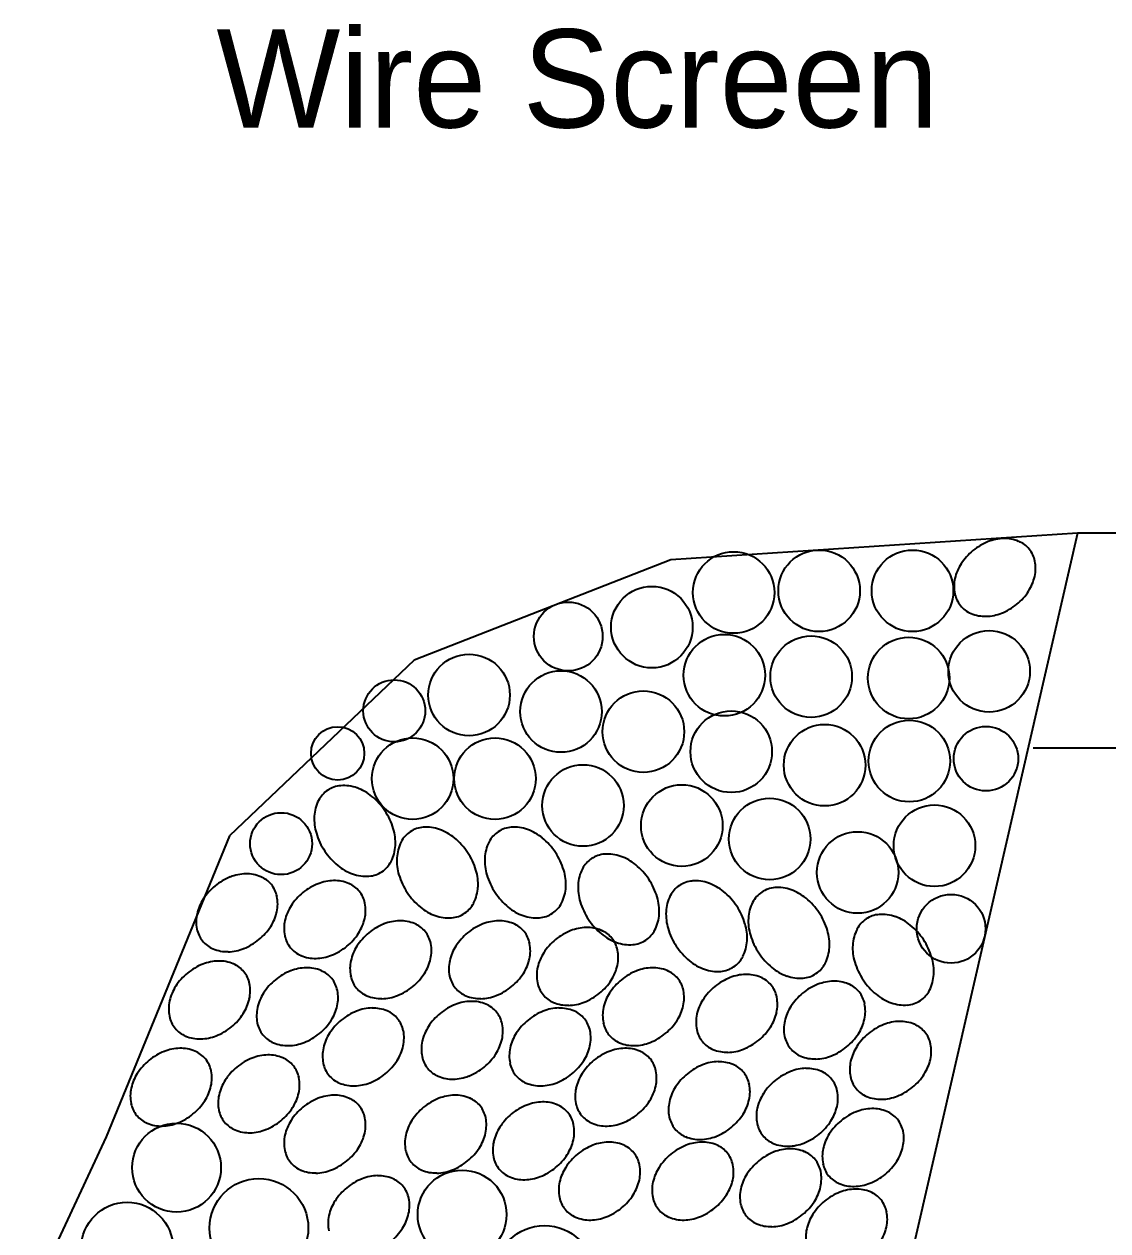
# Paper-space layout 'ESC' of a CAD drawing. Header units: feet, sheet in inches. Extents: x -1.2 to 33.8, y 0.1 to 22.9.
# Drawn here: x 20.417 to 21.368, y 14.778 to 15.838 of the extents above; entities that cross this region are included whole.
import ezdxf

# ---------------------------------------------------------------- set-up
doc = ezdxf.new("R2010")
doc.units = ezdxf.units.FT
doc.header["$MEASUREMENT"] = 0
doc.layers.add('TBLK', color=7, linetype='Continuous')
doc.styles.add('LEROY', font='leroy.shx')

# ---------------------------------------------------------------- blocks, each defined once
blk = doc.blocks.new('ESC DET')
at = {"layer": 'TBLK'}
for p, q in [((22.9944, 15.8996), (22.6375, 15.876)), ((22.9944, 15.8996), (22.6997, 14.6175)), ((25.0759, 15.8996), (22.9944, 15.8996)), ((22.6375, 15.876), (22.4121, 15.7879)), ((22.4121, 15.7879), (22.2498, 15.6337)), ((22.9556, 15.711), (25.1142, 15.711)), ((22.2498, 15.6337), (22.1416, 15.3694)), ((22.1416, 15.3694), (22.0695, 15.2153))]:
    blk.add_line(p, q, dxfattribs=at)
for centre, radius in [((22.6926, 15.8474), 0.0358), ((22.7676, 15.8489), 0.0358), ((22.8496, 15.8489), 0.0358), ((22.6207, 15.817), 0.0358), ((22.5473, 15.8088), 0.0302), ((22.6844, 15.7748), 0.0358), ((22.7606, 15.7735), 0.0358), ((22.8462, 15.7723), 0.0358), ((22.9169, 15.7782), 0.0358), ((22.4602, 15.7574), 0.0358), ((22.5409, 15.7429), 0.0358), ((22.3945, 15.7435), 0.0272), ((22.6133, 15.7252), 0.0358), ((22.6904, 15.7076), 0.0358), ((22.8468, 15.6994), 0.0358), ((22.3448, 15.7062), 0.0234), ((22.7724, 15.6958), 0.0358), ((22.9141, 15.7015), 0.0283), ((22.4107, 15.684), 0.0358), ((22.483, 15.684), 0.0358), ((22.5602, 15.6604), 0.0358), ((22.647, 15.6428), 0.0358), ((22.7242, 15.631), 0.0358), ((22.8689, 15.6251), 0.0358), ((22.2951, 15.6269), 0.0272), ((22.8014, 15.6016), 0.0358), ((22.8835, 15.5522), 0.0302), ((22.2033, 15.3425), 0.039), ((22.4541, 15.3013), 0.039), ((22.2756, 15.2895), 0.0434), ((22.1599, 15.2718), 0.0403), ((22.5264, 15.2483), 0.0434)]:
    blk.add_circle(centre, radius, dxfattribs=at)
for centre, radius, start, end in [((22.9343, 15.8456), 0.0499, 111.4171, 129.3222), ((22.9306, 15.8549), 0.0399, 91.3676, 111.4171), ((22.9304, 15.8626), 0.0322, 67.2922, 91.3676), ((22.9336, 15.8702), 0.024, 39.3222, 67.2922), ((22.9343, 15.8456), 0.0499, 129.3222, 147.2274), ((22.9336, 15.8702), 0.024, 11.3523, 39.3222), ((22.9258, 15.851), 0.0399, 147.2274, 167.2769), ((22.9255, 15.8686), 0.0322, 347.2769, 11.3523), ((22.9183, 15.8527), 0.0322, 167.2769, 191.3523), ((22.918, 15.8703), 0.0399, 327.2274, 347.2769), ((22.9096, 15.8757), 0.0499, 309.3222, 327.2274), ((22.9103, 15.8511), 0.024, 191.3523, 219.3222), ((22.9103, 15.8511), 0.024, 219.3222, 247.2922), ((22.9135, 15.8587), 0.0322, 247.2922, 271.3676), ((22.9133, 15.8664), 0.0399, 271.3676, 291.4171), ((22.9096, 15.8757), 0.0499, 291.4171, 309.3222), ((22.3493, 15.654), 0.0239, 123.6592, 152.8622), ((22.3493, 15.654), 0.0239, 94.4561, 123.6592), ((22.3501, 15.6435), 0.0344, 70.1996, 94.4561), ((22.3467, 15.634), 0.0445, 50.7233, 70.1996), ((22.3382, 15.6237), 0.0578, 33.6592, 50.7233), ((22.3586, 15.6492), 0.0344, 152.8622, 177.1187), ((22.3687, 15.6487), 0.0445, 177.1187, 196.595), ((22.3382, 15.6237), 0.0578, 16.595, 33.6592), ((22.351, 15.6275), 0.0445, 357.1187, 16.595), ((22.4218, 15.6175), 0.0239, 123.6592, 152.8622), ((22.4218, 15.6175), 0.0239, 94.4561, 123.6592), ((22.4226, 15.607), 0.0344, 70.1996, 94.4561), ((22.4192, 15.5975), 0.0445, 50.7233, 70.1996), ((22.499, 15.6175), 0.0239, 123.6592, 152.8622), ((22.499, 15.6175), 0.0239, 94.4561, 123.6592), ((22.4998, 15.607), 0.0344, 70.1996, 94.4561), ((22.4964, 15.5975), 0.0445, 50.7233, 70.1996), ((22.3815, 15.6525), 0.0578, 196.595, 213.6592), ((22.4312, 15.6127), 0.0344, 152.8622, 177.1187), ((22.4108, 15.5872), 0.0578, 33.6592, 50.7233), ((22.5083, 15.6127), 0.0344, 152.8622, 177.1187), ((22.4879, 15.5872), 0.0578, 33.6592, 50.7233), ((22.3815, 15.6525), 0.0578, 213.6592, 230.7233), ((22.3611, 15.627), 0.0344, 332.8622, 357.1187), ((22.4108, 15.5872), 0.0578, 16.595, 33.6592), ((22.4879, 15.5872), 0.0578, 16.595, 33.6592), ((22.581, 15.5939), 0.0239, 94.4561, 123.6592), ((22.5818, 15.5834), 0.0344, 70.1996, 94.4561), ((22.5784, 15.5739), 0.0445, 50.7233, 70.1996), ((22.373, 15.6422), 0.0445, 230.7233, 250.1996), ((22.3704, 15.6222), 0.0239, 303.6592, 332.8622), ((22.4412, 15.6121), 0.0445, 177.1187, 196.595), ((22.5184, 15.6121), 0.0445, 177.1187, 196.595), ((22.5903, 15.5891), 0.0344, 152.8622, 177.1187), ((22.581, 15.5939), 0.0239, 123.6592, 152.8622), ((22.5699, 15.5636), 0.0578, 33.6592, 50.7233), ((22.2687, 15.5512), 0.0499, 111.4171, 129.3222), ((22.265, 15.5605), 0.0399, 91.3676, 111.4171), ((22.2648, 15.5682), 0.0322, 67.2922, 91.3676), ((22.268, 15.5758), 0.024, 39.3222, 67.2922), ((22.3422, 15.5546), 0.0399, 91.3676, 111.4171), ((22.342, 15.5623), 0.0322, 67.2922, 91.3676), ((22.3696, 15.6327), 0.0344, 250.1996, 274.4561), ((22.3704, 15.6222), 0.0239, 274.4561, 303.6592), ((22.454, 15.616), 0.0578, 196.595, 213.6592), ((22.4236, 15.591), 0.0445, 357.1187, 16.595), ((22.5312, 15.616), 0.0578, 196.595, 213.6592), ((22.5007, 15.591), 0.0445, 357.1187, 16.595), ((22.5699, 15.5636), 0.0578, 16.595, 33.6592), ((22.6581, 15.5703), 0.0239, 94.4561, 123.6592), ((22.659, 15.5599), 0.0344, 70.1996, 94.4561), ((22.2687, 15.5512), 0.0499, 129.3222, 147.2274), ((22.268, 15.5758), 0.024, 11.3523, 39.3222), ((22.3458, 15.5453), 0.0499, 129.3222, 147.2274), ((22.3458, 15.5453), 0.0499, 111.4171, 129.3222), ((22.3452, 15.5699), 0.024, 39.3222, 67.2922), ((22.3452, 15.5699), 0.024, 11.3523, 39.3222), ((22.454, 15.616), 0.0578, 213.6592, 230.7233), ((22.4336, 15.5905), 0.0344, 332.8622, 357.1187), ((22.5312, 15.616), 0.0578, 213.6592, 230.7233), ((22.5108, 15.5905), 0.0344, 332.8622, 357.1187), ((22.6004, 15.5886), 0.0445, 177.1187, 196.595), ((22.6581, 15.5703), 0.0239, 123.6592, 152.8622), ((22.6555, 15.5504), 0.0445, 50.7233, 70.1996), ((22.6471, 15.5401), 0.0578, 33.6592, 50.7233), ((22.7305, 15.5645), 0.0239, 123.6592, 152.8622), ((22.7305, 15.5645), 0.0239, 94.4561, 123.6592), ((22.7313, 15.554), 0.0344, 70.1996, 94.4561), ((22.7279, 15.5445), 0.0445, 50.7233, 70.1996), ((22.2602, 15.5566), 0.0399, 147.2274, 167.2769), ((22.2599, 15.5742), 0.0322, 347.2769, 11.3523), ((22.3371, 15.5683), 0.0322, 347.2769, 11.3523), ((22.443, 15.5857), 0.0239, 303.6592, 332.8622), ((22.5201, 15.5857), 0.0239, 303.6592, 332.8622), ((22.6132, 15.5924), 0.0578, 196.595, 213.6592), ((22.5827, 15.5674), 0.0445, 357.1187, 16.595), ((22.6675, 15.5656), 0.0344, 152.8622, 177.1187), ((22.7398, 15.5597), 0.0344, 152.8622, 177.1187), ((22.7195, 15.5342), 0.0578, 33.6592, 50.7233), ((22.2527, 15.5583), 0.0322, 167.2769, 191.3523), ((22.2524, 15.5759), 0.0399, 327.2274, 347.2769), ((22.3374, 15.5507), 0.0399, 147.2274, 167.2769), ((22.4456, 15.6056), 0.0445, 230.7233, 250.1996), ((22.4421, 15.5962), 0.0344, 250.1996, 274.4561), ((22.443, 15.5857), 0.0239, 274.4561, 303.6592), ((22.5227, 15.6056), 0.0445, 230.7233, 250.1996), ((22.5193, 15.5962), 0.0344, 250.1996, 274.4561), ((22.5201, 15.5857), 0.0239, 274.4561, 303.6592), ((22.5928, 15.5669), 0.0344, 332.8622, 357.1187), ((22.6776, 15.565), 0.0445, 177.1187, 196.595), ((22.6471, 15.5401), 0.0578, 16.595, 33.6592), ((22.7195, 15.5342), 0.0578, 16.595, 33.6592), ((22.8221, 15.5409), 0.0239, 94.4561, 123.6592), ((22.8229, 15.5304), 0.0344, 70.1996, 94.4561), ((22.8195, 15.521), 0.0445, 50.7233, 70.1996), ((22.2447, 15.5567), 0.024, 191.3523, 219.3222), ((22.244, 15.5813), 0.0499, 309.3222, 327.2274), ((22.3299, 15.5524), 0.0322, 167.2769, 191.3523), ((22.3296, 15.57), 0.0399, 327.2274, 347.2769), ((22.4037, 15.51), 0.0499, 111.4171, 129.3222), ((22.4, 15.5193), 0.0399, 91.3676, 111.4171), ((22.3999, 15.527), 0.0322, 67.2922, 91.3676), ((22.403, 15.5346), 0.024, 39.3222, 67.2922), ((22.4905, 15.51), 0.0499, 111.4171, 129.3222), ((22.4869, 15.5193), 0.0399, 91.3676, 111.4171), ((22.4867, 15.527), 0.0322, 67.2922, 91.3676), ((22.4899, 15.5346), 0.024, 39.3222, 67.2922), ((22.564, 15.5134), 0.0399, 91.3676, 111.4171), ((22.5639, 15.5211), 0.0322, 67.2922, 91.3676), ((22.6132, 15.5924), 0.0578, 213.6592, 230.7233), ((22.6903, 15.5689), 0.0578, 196.595, 213.6592), ((22.6599, 15.5439), 0.0445, 357.1187, 16.595), ((22.7499, 15.5592), 0.0445, 177.1187, 196.595), ((22.8315, 15.5361), 0.0344, 152.8622, 177.1187), ((22.8221, 15.5409), 0.0239, 123.6592, 152.8622), ((22.8111, 15.5106), 0.0578, 33.6592, 50.7233), ((22.2447, 15.5567), 0.024, 219.3222, 247.2922), ((22.244, 15.5813), 0.0499, 291.4171, 309.3222), ((22.3219, 15.5508), 0.024, 191.3523, 219.3222), ((22.3212, 15.5754), 0.0499, 309.3222, 327.2274), ((22.4037, 15.51), 0.0499, 129.3222, 147.2274), ((22.403, 15.5346), 0.024, 11.3523, 39.3222), ((22.4905, 15.51), 0.0499, 129.3222, 147.2274), ((22.4899, 15.5346), 0.024, 11.3523, 39.3222), ((22.5677, 15.5041), 0.0499, 129.3222, 147.2274), ((22.5677, 15.5041), 0.0499, 111.4171, 129.3222), ((22.567, 15.5287), 0.024, 39.3222, 67.2922), ((22.6047, 15.5821), 0.0445, 230.7233, 250.1996), ((22.567, 15.5287), 0.024, 11.3523, 39.3222), ((22.6021, 15.5621), 0.0239, 274.4561, 303.6592), ((22.6021, 15.5621), 0.0239, 303.6592, 332.8622), ((22.6699, 15.5434), 0.0344, 332.8622, 357.1187), ((22.7627, 15.563), 0.0578, 196.595, 213.6592), ((22.7322, 15.538), 0.0445, 357.1187, 16.595), ((22.8111, 15.5106), 0.0578, 16.595, 33.6592), ((22.2479, 15.5643), 0.0322, 247.2922, 271.3676), ((22.2477, 15.5719), 0.0399, 271.3676, 291.4171), ((22.3219, 15.5508), 0.024, 219.3222, 247.2922), ((22.3212, 15.5754), 0.0499, 291.4171, 309.3222), ((22.3953, 15.5154), 0.0399, 147.2274, 167.2769), ((22.395, 15.5329), 0.0322, 347.2769, 11.3523), ((22.4821, 15.5154), 0.0399, 147.2274, 167.2769), ((22.4818, 15.5329), 0.0322, 347.2769, 11.3523), ((22.5593, 15.5095), 0.0399, 147.2274, 167.2769), ((22.6013, 15.5726), 0.0344, 250.1996, 274.4561), ((22.559, 15.5271), 0.0322, 347.2769, 11.3523), ((22.6903, 15.5689), 0.0578, 213.6592, 230.7233), ((22.7627, 15.563), 0.0578, 213.6592, 230.7233), ((22.7423, 15.5375), 0.0344, 332.8622, 357.1187), ((22.8415, 15.5356), 0.0445, 177.1187, 196.595), ((22.2445, 15.4747), 0.0499, 111.4171, 129.3222), ((22.2409, 15.484), 0.0399, 91.3676, 111.4171), ((22.2407, 15.4917), 0.0322, 67.2922, 91.3676), ((22.2439, 15.4992), 0.024, 39.3222, 67.2922), ((22.325, 15.5584), 0.0322, 247.2922, 271.3676), ((22.3248, 15.5661), 0.0399, 271.3676, 291.4171), ((22.3878, 15.5171), 0.0322, 167.2769, 191.3523), ((22.3875, 15.5346), 0.0399, 327.2274, 347.2769), ((22.4746, 15.5171), 0.0322, 167.2769, 191.3523), ((22.4743, 15.5346), 0.0399, 327.2274, 347.2769), ((22.5515, 15.5287), 0.0399, 327.2274, 347.2769), ((22.6819, 15.5585), 0.0445, 230.7233, 250.1996), ((22.6793, 15.5386), 0.0239, 303.6592, 332.8622), ((22.7516, 15.5327), 0.0239, 303.6592, 332.8622), ((22.8543, 15.5394), 0.0578, 196.595, 213.6592), ((22.8239, 15.5144), 0.0445, 357.1187, 16.595), ((22.2445, 15.4747), 0.0499, 129.3222, 147.2274), ((22.2439, 15.4992), 0.024, 11.3523, 39.3222), ((22.3217, 15.4688), 0.0499, 111.4171, 129.3222), ((22.3181, 15.4781), 0.0399, 91.3676, 111.4171), ((22.3179, 15.4858), 0.0322, 67.2922, 91.3676), ((22.321, 15.4933), 0.024, 39.3222, 67.2922), ((22.3797, 15.5155), 0.024, 191.3523, 219.3222), ((22.3791, 15.5401), 0.0499, 309.3222, 327.2274), ((22.4666, 15.5155), 0.024, 191.3523, 219.3222), ((22.4659, 15.5401), 0.0499, 309.3222, 327.2274), ((22.5518, 15.5112), 0.0322, 167.2769, 191.3523), ((22.6256, 15.4688), 0.0499, 111.4171, 129.3222), ((22.6219, 15.4781), 0.0399, 91.3676, 111.4171), ((22.6217, 15.4858), 0.0322, 67.2922, 91.3676), ((22.6249, 15.4933), 0.024, 39.3222, 67.2922), ((22.6785, 15.5491), 0.0344, 250.1996, 274.4561), ((22.7076, 15.4629), 0.0499, 111.4171, 129.3222), ((22.6793, 15.5386), 0.0239, 274.4561, 303.6592), ((22.7039, 15.4722), 0.0399, 91.3676, 111.4171), ((22.7037, 15.4799), 0.0322, 67.2922, 91.3676), ((22.7069, 15.4875), 0.024, 39.3222, 67.2922), ((22.7542, 15.5526), 0.0445, 230.7233, 250.1996), ((22.7508, 15.5432), 0.0344, 250.1996, 274.4561), ((22.7516, 15.5327), 0.0239, 274.4561, 303.6592), ((22.8339, 15.5139), 0.0344, 332.8622, 357.1187), ((22.2361, 15.4801), 0.0399, 147.2274, 167.2769), ((22.2358, 15.4976), 0.0322, 347.2769, 11.3523), ((22.3217, 15.4688), 0.0499, 129.3222, 147.2274), ((22.321, 15.4933), 0.024, 11.3523, 39.3222), ((22.3797, 15.5155), 0.024, 219.3222, 247.2922), ((22.3791, 15.5401), 0.0499, 291.4171, 309.3222), ((22.4666, 15.5155), 0.024, 219.3222, 247.2922), ((22.4659, 15.5401), 0.0499, 291.4171, 309.3222), ((22.5437, 15.5096), 0.024, 191.3523, 219.3222), ((22.5431, 15.5342), 0.0499, 309.3222, 327.2274), ((22.6256, 15.4688), 0.0499, 129.3222, 147.2274), ((22.6249, 15.4933), 0.024, 11.3523, 39.3222), ((22.7076, 15.4629), 0.0499, 129.3222, 147.2274), ((22.7069, 15.4875), 0.024, 11.3523, 39.3222), ((22.7847, 15.457), 0.0499, 111.4171, 129.3222), ((22.7811, 15.4663), 0.0399, 91.3676, 111.4171), ((22.7809, 15.474), 0.0322, 67.2922, 91.3676), ((22.7841, 15.4816), 0.024, 39.3222, 67.2922), ((22.8543, 15.5394), 0.0578, 213.6592, 230.7233), ((22.2286, 15.4818), 0.0322, 167.2769, 191.3523), ((22.2283, 15.4993), 0.0399, 327.2274, 347.2769), ((22.3133, 15.4742), 0.0399, 147.2274, 167.2769), ((22.313, 15.4917), 0.0322, 347.2769, 11.3523), ((22.3829, 15.5231), 0.0322, 247.2922, 271.3676), ((22.3827, 15.5307), 0.0399, 271.3676, 291.4171), ((22.4627, 15.4486), 0.0399, 91.3676, 111.4171), ((22.4697, 15.5231), 0.0322, 247.2922, 271.3676), ((22.4626, 15.4563), 0.0322, 67.2922, 91.3676), ((22.4695, 15.5307), 0.0399, 271.3676, 291.4171), ((22.5437, 15.5096), 0.024, 219.3222, 247.2922), ((22.5431, 15.5342), 0.0499, 291.4171, 309.3222), ((22.6171, 15.4742), 0.0399, 147.2274, 167.2769), ((22.6168, 15.4917), 0.0322, 347.2769, 11.3523), ((22.6991, 15.4683), 0.0399, 147.2274, 167.2769), ((22.6988, 15.4858), 0.0322, 347.2769, 11.3523), ((22.7847, 15.457), 0.0499, 129.3222, 147.2274), ((22.7841, 15.4816), 0.024, 11.3523, 39.3222), ((22.8459, 15.5291), 0.0445, 230.7233, 250.1996), ((22.8433, 15.5091), 0.0239, 274.4561, 303.6592), ((22.8433, 15.5091), 0.0239, 303.6592, 332.8622), ((22.2199, 15.5047), 0.0499, 309.3222, 327.2274), ((22.3058, 15.4759), 0.0322, 167.2769, 191.3523), ((22.3055, 15.4934), 0.0399, 327.2274, 347.2769), ((22.3796, 15.4334), 0.0499, 111.4171, 129.3222), ((22.3759, 15.4428), 0.0399, 91.3676, 111.4171), ((22.3757, 15.4504), 0.0322, 67.2922, 91.3676), ((22.3789, 15.458), 0.024, 39.3222, 67.2922), ((22.4664, 15.4393), 0.0499, 129.3222, 147.2274), ((22.4664, 15.4393), 0.0499, 111.4171, 129.3222), ((22.4657, 15.4639), 0.024, 39.3222, 67.2922), ((22.4657, 15.4639), 0.024, 11.3523, 39.3222), ((22.5436, 15.4334), 0.0499, 111.4171, 129.3222), ((22.5399, 15.4428), 0.0399, 91.3676, 111.4171), ((22.5469, 15.5172), 0.0322, 247.2922, 271.3676), ((22.5397, 15.4504), 0.0322, 67.2922, 91.3676), ((22.5467, 15.5248), 0.0399, 271.3676, 291.4171), ((22.5429, 15.458), 0.024, 39.3222, 67.2922), ((22.6097, 15.4759), 0.0322, 167.2769, 191.3523), ((22.6094, 15.4934), 0.0399, 327.2274, 347.2769), ((22.6914, 15.4875), 0.0399, 327.2274, 347.2769), ((22.7763, 15.4624), 0.0399, 147.2274, 167.2769), ((22.776, 15.48), 0.0322, 347.2769, 11.3523), ((22.8425, 15.5196), 0.0344, 250.1996, 274.4561), ((22.2206, 15.4801), 0.024, 191.3523, 219.3222), ((22.2977, 15.4743), 0.024, 191.3523, 219.3222), ((22.2971, 15.4988), 0.0499, 309.3222, 327.2274), ((22.3796, 15.4334), 0.0499, 129.3222, 147.2274), ((22.3789, 15.458), 0.024, 11.3523, 39.3222), ((22.4577, 15.4623), 0.0322, 347.2769, 11.3523), ((22.5436, 15.4334), 0.0499, 129.3222, 147.2274), ((22.5429, 15.458), 0.024, 11.3523, 39.3222), ((22.6016, 15.4743), 0.024, 191.3523, 219.3222), ((22.6009, 15.4988), 0.0499, 309.3222, 327.2274), ((22.6917, 15.47), 0.0322, 167.2769, 191.3523), ((22.7688, 15.4641), 0.0322, 167.2769, 191.3523), ((22.7685, 15.4816), 0.0399, 327.2274, 347.2769), ((22.8426, 15.4217), 0.0499, 111.4171, 129.3222), ((22.839, 15.431), 0.0399, 91.3676, 111.4171), ((22.8388, 15.4387), 0.0322, 67.2922, 91.3676), ((22.8419, 15.4462), 0.024, 39.3222, 67.2922), ((22.2206, 15.4801), 0.024, 219.3222, 247.2922), ((22.2237, 15.4877), 0.0322, 247.2922, 271.3676), ((22.2236, 15.4954), 0.0399, 271.3676, 291.4171), ((22.2199, 15.5047), 0.0499, 291.4171, 309.3222), ((22.2977, 15.4743), 0.024, 219.3222, 247.2922), ((22.2971, 15.4988), 0.0499, 291.4171, 309.3222), ((22.3712, 15.4389), 0.0399, 147.2274, 167.2769), ((22.3709, 15.4564), 0.0322, 347.2769, 11.3523), ((22.458, 15.4447), 0.0399, 147.2274, 167.2769), ((22.5352, 15.4389), 0.0399, 147.2274, 167.2769), ((22.5349, 15.4564), 0.0322, 347.2769, 11.3523), ((22.6016, 15.4743), 0.024, 219.3222, 247.2922), ((22.6009, 15.4988), 0.0499, 291.4171, 309.3222), ((22.6836, 15.4684), 0.024, 191.3523, 219.3222), ((22.6829, 15.493), 0.0499, 309.3222, 327.2274), ((22.7608, 15.4625), 0.024, 191.3523, 219.3222), ((22.7601, 15.4871), 0.0499, 309.3222, 327.2274), ((22.8426, 15.4217), 0.0499, 129.3222, 147.2274), ((22.8419, 15.4462), 0.024, 11.3523, 39.3222), ((22.2071, 15.4074), 0.0399, 91.3676, 111.4171), ((22.2069, 15.4151), 0.0322, 67.2922, 91.3676), ((22.3009, 15.4818), 0.0322, 247.2922, 271.3676), ((22.3007, 15.4895), 0.0399, 271.3676, 291.4171), ((22.3637, 15.4405), 0.0322, 167.2769, 191.3523), ((22.3634, 15.4581), 0.0399, 327.2274, 347.2769), ((22.4505, 15.4464), 0.0322, 167.2769, 191.3523), ((22.4502, 15.464), 0.0399, 327.2274, 347.2769), ((22.5277, 15.4405), 0.0322, 167.2769, 191.3523), ((22.5274, 15.4581), 0.0399, 327.2274, 347.2769), ((22.5978, 15.4074), 0.0399, 91.3676, 111.4171), ((22.6048, 15.4818), 0.0322, 247.2922, 271.3676), ((22.5976, 15.4151), 0.0322, 67.2922, 91.3676), ((22.6046, 15.4895), 0.0399, 271.3676, 291.4171), ((22.6836, 15.4684), 0.024, 219.3222, 247.2922), ((22.6868, 15.476), 0.0322, 247.2922, 271.3676), ((22.6866, 15.4836), 0.0399, 271.3676, 291.4171), ((22.6829, 15.493), 0.0499, 291.4171, 309.3222), ((22.7608, 15.4625), 0.024, 219.3222, 247.2922), ((22.7601, 15.4871), 0.0499, 291.4171, 309.3222), ((22.8342, 15.4271), 0.0399, 147.2274, 167.2769), ((22.8339, 15.4446), 0.0322, 347.2769, 11.3523), ((22.2108, 15.3981), 0.0499, 129.3222, 147.2274), ((22.2108, 15.3981), 0.0499, 111.4171, 129.3222), ((22.2101, 15.4227), 0.024, 39.3222, 67.2922), ((22.2101, 15.4227), 0.024, 11.3523, 39.3222), ((22.2879, 15.3922), 0.0499, 111.4171, 129.3222), ((22.2843, 15.4015), 0.0399, 91.3676, 111.4171), ((22.2841, 15.4092), 0.0322, 67.2922, 91.3676), ((22.2873, 15.4168), 0.024, 39.3222, 67.2922), ((22.355, 15.4635), 0.0499, 309.3222, 327.2274), ((22.4424, 15.4448), 0.024, 191.3523, 219.3222), ((22.4418, 15.4694), 0.0499, 309.3222, 327.2274), ((22.5189, 15.4635), 0.0499, 309.3222, 327.2274), ((22.6015, 15.3981), 0.0499, 129.3222, 147.2274), ((22.6015, 15.3981), 0.0499, 111.4171, 129.3222), ((22.6008, 15.4227), 0.024, 39.3222, 67.2922), ((22.6008, 15.4227), 0.024, 11.3523, 39.3222), ((22.6798, 15.3957), 0.0399, 91.3676, 111.4171), ((22.6796, 15.4033), 0.0322, 67.2922, 91.3676), ((22.7639, 15.4701), 0.0322, 247.2922, 271.3676), ((22.7638, 15.4777), 0.0399, 271.3676, 291.4171), ((22.8267, 15.4288), 0.0322, 167.2769, 191.3523), ((22.8264, 15.4463), 0.0399, 327.2274, 347.2769), ((22.2024, 15.4035), 0.0399, 147.2274, 167.2769), ((22.2021, 15.4211), 0.0322, 347.2769, 11.3523), ((22.2879, 15.3922), 0.0499, 129.3222, 147.2274), ((22.2873, 15.4168), 0.024, 11.3523, 39.3222), ((22.3556, 15.4389), 0.024, 191.3523, 219.3222), ((22.355, 15.4635), 0.0499, 291.4171, 309.3222), ((22.4424, 15.4448), 0.024, 219.3222, 247.2922), ((22.4418, 15.4694), 0.0499, 291.4171, 309.3222), ((22.5196, 15.4389), 0.024, 191.3523, 219.3222), ((22.5189, 15.4635), 0.0499, 291.4171, 309.3222), ((22.593, 15.4035), 0.0399, 147.2274, 167.2769), ((22.5927, 15.4211), 0.0322, 347.2769, 11.3523), ((22.6835, 15.3863), 0.0499, 129.3222, 147.2274), ((22.6835, 15.3863), 0.0499, 111.4171, 129.3222), ((22.6828, 15.4109), 0.024, 39.3222, 67.2922), ((22.6828, 15.4109), 0.024, 11.3523, 39.3222), ((22.7606, 15.3804), 0.0499, 111.4171, 129.3222), ((22.757, 15.3898), 0.0399, 91.3676, 111.4171), ((22.7568, 15.3974), 0.0322, 67.2922, 91.3676), ((22.76, 15.405), 0.024, 39.3222, 67.2922), ((22.818, 15.4517), 0.0499, 309.3222, 327.2274), ((22.1946, 15.4228), 0.0399, 327.2274, 347.2769), ((22.2795, 15.3976), 0.0399, 147.2274, 167.2769), ((22.2792, 15.4152), 0.0322, 347.2769, 11.3523), ((22.3556, 15.4389), 0.024, 219.3222, 247.2922), ((22.3588, 15.4465), 0.0322, 247.2922, 271.3676), ((22.3586, 15.4542), 0.0399, 271.3676, 291.4171), ((22.4456, 15.4524), 0.0322, 247.2922, 271.3676), ((22.4454, 15.4601), 0.0399, 271.3676, 291.4171), ((22.5196, 15.4389), 0.024, 219.3222, 247.2922), ((22.5228, 15.4465), 0.0322, 247.2922, 271.3676), ((22.5226, 15.4542), 0.0399, 271.3676, 291.4171), ((22.5852, 15.4228), 0.0399, 327.2274, 347.2769), ((22.6747, 15.4093), 0.0322, 347.2769, 11.3523), ((22.7606, 15.3804), 0.0499, 129.3222, 147.2274), ((22.76, 15.405), 0.024, 11.3523, 39.3222), ((22.8186, 15.4272), 0.024, 191.3523, 219.3222), ((22.1949, 15.4052), 0.0322, 167.2769, 191.3523), ((22.272, 15.3993), 0.0322, 167.2769, 191.3523), ((22.2717, 15.4169), 0.0399, 327.2274, 347.2769), ((22.3458, 15.3569), 0.0499, 111.4171, 129.3222), ((22.3422, 15.3662), 0.0399, 91.3676, 111.4171), ((22.342, 15.3739), 0.0322, 67.2922, 91.3676), ((22.3452, 15.3815), 0.024, 39.3222, 67.2922), ((22.4519, 15.3569), 0.0499, 111.4171, 129.3222), ((22.4483, 15.3662), 0.0399, 91.3676, 111.4171), ((22.4481, 15.3739), 0.0322, 67.2922, 91.3676), ((22.4513, 15.3815), 0.024, 39.3222, 67.2922), ((22.5855, 15.4052), 0.0322, 167.2769, 191.3523), ((22.675, 15.3918), 0.0399, 147.2274, 167.2769), ((22.7522, 15.3859), 0.0399, 147.2274, 167.2769), ((22.7519, 15.4034), 0.0322, 347.2769, 11.3523), ((22.8186, 15.4272), 0.024, 219.3222, 247.2922), ((22.8218, 15.4347), 0.0322, 247.2922, 271.3676), ((22.8216, 15.4424), 0.0399, 271.3676, 291.4171), ((22.818, 15.4517), 0.0499, 291.4171, 309.3222), ((22.1868, 15.4036), 0.024, 191.3523, 219.3222), ((22.1861, 15.4282), 0.0499, 309.3222, 327.2274), ((22.264, 15.3977), 0.024, 191.3523, 219.3222), ((22.2633, 15.4223), 0.0499, 309.3222, 327.2274), ((22.3458, 15.3569), 0.0499, 129.3222, 147.2274), ((22.3452, 15.3815), 0.024, 11.3523, 39.3222), ((22.4519, 15.3569), 0.0499, 129.3222, 147.2274), ((22.4513, 15.3815), 0.024, 11.3523, 39.3222), ((22.5291, 15.351), 0.0499, 111.4171, 129.3222), ((22.5255, 15.3603), 0.0399, 91.3676, 111.4171), ((22.5253, 15.368), 0.0322, 67.2922, 91.3676), ((22.5284, 15.3756), 0.024, 39.3222, 67.2922), ((22.5775, 15.4036), 0.024, 191.3523, 219.3222), ((22.5768, 15.4282), 0.0499, 309.3222, 327.2274), ((22.6675, 15.3934), 0.0322, 167.2769, 191.3523), ((22.6672, 15.411), 0.0399, 327.2274, 347.2769), ((22.7447, 15.3876), 0.0322, 167.2769, 191.3523), ((22.7444, 15.4051), 0.0399, 327.2274, 347.2769), ((22.8148, 15.3544), 0.0399, 91.3676, 111.4171), ((22.8147, 15.3621), 0.0322, 67.2922, 91.3676), ((22.1868, 15.4036), 0.024, 219.3222, 247.2922), ((22.1861, 15.4282), 0.0499, 291.4171, 309.3222), ((22.264, 15.3977), 0.024, 219.3222, 247.2922), ((22.2633, 15.4223), 0.0499, 291.4171, 309.3222), ((22.3374, 15.3623), 0.0399, 147.2274, 167.2769), ((22.3371, 15.3799), 0.0322, 347.2769, 11.3523), ((22.4435, 15.3623), 0.0399, 147.2274, 167.2769), ((22.4432, 15.3799), 0.0322, 347.2769, 11.3523), ((22.5291, 15.351), 0.0499, 129.3222, 147.2274), ((22.5284, 15.3756), 0.024, 11.3523, 39.3222), ((22.5775, 15.4036), 0.024, 219.3222, 247.2922), ((22.5768, 15.4282), 0.0499, 291.4171, 309.3222), ((22.6595, 15.3918), 0.024, 191.3523, 219.3222), ((22.6588, 15.4164), 0.0499, 309.3222, 327.2274), ((22.736, 15.4105), 0.0499, 309.3222, 327.2274), ((22.8185, 15.3451), 0.0499, 129.3222, 147.2274), ((22.8185, 15.3451), 0.0499, 111.4171, 129.3222), ((22.8178, 15.3697), 0.024, 39.3222, 67.2922), ((22.8178, 15.3697), 0.024, 11.3523, 39.3222), ((22.19, 15.4112), 0.0322, 247.2922, 271.3676), ((22.1898, 15.4189), 0.0399, 271.3676, 291.4171), ((22.2672, 15.4053), 0.0322, 247.2922, 271.3676), ((22.267, 15.413), 0.0399, 271.3676, 291.4171), ((22.3296, 15.3815), 0.0399, 327.2274, 347.2769), ((22.4357, 15.3815), 0.0399, 327.2274, 347.2769), ((22.5207, 15.3564), 0.0399, 147.2274, 167.2769), ((22.5204, 15.374), 0.0322, 347.2769, 11.3523), ((22.5807, 15.4112), 0.0322, 247.2922, 271.3676), ((22.5805, 15.4189), 0.0399, 271.3676, 291.4171), ((22.6595, 15.3918), 0.024, 219.3222, 247.2922), ((22.6588, 15.4164), 0.0499, 291.4171, 309.3222), ((22.7367, 15.3859), 0.024, 191.3523, 219.3222), ((22.736, 15.4105), 0.0499, 291.4171, 309.3222), ((22.8101, 15.3505), 0.0399, 147.2274, 167.2769), ((22.8098, 15.3681), 0.0322, 347.2769, 11.3523), ((22.3299, 15.364), 0.0322, 167.2769, 191.3523), ((22.436, 15.364), 0.0322, 167.2769, 191.3523), ((22.5132, 15.3581), 0.0322, 167.2769, 191.3523), ((22.5129, 15.3757), 0.0399, 327.2274, 347.2769), ((22.587, 15.3157), 0.0499, 111.4171, 129.3222), ((22.5833, 15.325), 0.0399, 91.3676, 111.4171), ((22.5831, 15.3327), 0.0322, 67.2922, 91.3676), ((22.5863, 15.3403), 0.024, 39.3222, 67.2922), ((22.669, 15.3157), 0.0499, 111.4171, 129.3222), ((22.6627, 15.3994), 0.0322, 247.2922, 271.3676), ((22.6653, 15.325), 0.0399, 91.3676, 111.4171), ((22.6625, 15.4071), 0.0399, 271.3676, 291.4171), ((22.6651, 15.3327), 0.0322, 67.2922, 91.3676), ((22.6683, 15.3403), 0.024, 39.3222, 67.2922), ((22.7367, 15.3859), 0.024, 219.3222, 247.2922), ((22.7398, 15.3935), 0.0322, 247.2922, 271.3676), ((22.7396, 15.4012), 0.0399, 271.3676, 291.4171), ((22.8023, 15.3698), 0.0399, 327.2274, 347.2769), ((22.3219, 15.3624), 0.024, 191.3523, 219.3222), ((22.3212, 15.387), 0.0499, 309.3222, 327.2274), ((22.428, 15.3624), 0.024, 191.3523, 219.3222), ((22.4273, 15.387), 0.0499, 309.3222, 327.2274), ((22.5051, 15.3565), 0.024, 191.3523, 219.3222), ((22.5045, 15.3811), 0.0499, 309.3222, 327.2274), ((22.587, 15.3157), 0.0499, 129.3222, 147.2274), ((22.5863, 15.3403), 0.024, 11.3523, 39.3222), ((22.669, 15.3157), 0.0499, 129.3222, 147.2274), ((22.6683, 15.3403), 0.024, 11.3523, 39.3222), ((22.7462, 15.3098), 0.0499, 111.4171, 129.3222), ((22.7425, 15.3191), 0.0399, 91.3676, 111.4171), ((22.7423, 15.3268), 0.0322, 67.2922, 91.3676), ((22.7455, 15.3344), 0.024, 39.3222, 67.2922), ((22.8026, 15.3522), 0.0322, 167.2769, 191.3523), ((22.3219, 15.3624), 0.024, 219.3222, 247.2922), ((22.325, 15.37), 0.0322, 247.2922, 271.3676), ((22.3248, 15.3776), 0.0399, 271.3676, 291.4171), ((22.3212, 15.387), 0.0499, 291.4171, 309.3222), ((22.428, 15.3624), 0.024, 219.3222, 247.2922), ((22.4311, 15.37), 0.0322, 247.2922, 271.3676), ((22.431, 15.3776), 0.0399, 271.3676, 291.4171), ((22.4273, 15.387), 0.0499, 291.4171, 309.3222), ((22.5051, 15.3565), 0.024, 219.3222, 247.2922), ((22.5045, 15.3811), 0.0499, 291.4171, 309.3222), ((22.5786, 15.3211), 0.0399, 147.2274, 167.2769), ((22.5783, 15.3386), 0.0322, 347.2769, 11.3523), ((22.6606, 15.3211), 0.0399, 147.2274, 167.2769), ((22.6603, 15.3386), 0.0322, 347.2769, 11.3523), ((22.7462, 15.3098), 0.0499, 129.3222, 147.2274), ((22.7455, 15.3344), 0.024, 11.3523, 39.3222), ((22.7945, 15.3506), 0.024, 191.3523, 219.3222), ((22.7939, 15.3752), 0.0499, 309.3222, 327.2274), ((22.3844, 15.2862), 0.0499, 111.4171, 129.3222), ((22.3808, 15.2956), 0.0399, 91.3676, 111.4171), ((22.3806, 15.3032), 0.0322, 67.2922, 91.3676), ((22.3837, 15.3108), 0.024, 39.3222, 67.2922), ((22.5083, 15.3641), 0.0322, 247.2922, 271.3676), ((22.5081, 15.3718), 0.0399, 271.3676, 291.4171), ((22.5711, 15.3228), 0.0322, 167.2769, 191.3523), ((22.5708, 15.3403), 0.0399, 327.2274, 347.2769), ((22.6531, 15.3228), 0.0322, 167.2769, 191.3523), ((22.6528, 15.3403), 0.0399, 327.2274, 347.2769), ((22.7377, 15.3152), 0.0399, 147.2274, 167.2769), ((22.7374, 15.3327), 0.0322, 347.2769, 11.3523), ((22.7945, 15.3506), 0.024, 219.3222, 247.2922), ((22.7939, 15.3752), 0.0499, 291.4171, 309.3222), ((22.3844, 15.2862), 0.0499, 129.3222, 147.2274), ((22.3837, 15.3108), 0.024, 11.3523, 39.3222), ((22.5624, 15.3457), 0.0499, 309.3222, 327.2274), ((22.6443, 15.3457), 0.0499, 309.3222, 327.2274), ((22.7302, 15.3169), 0.0322, 167.2769, 191.3523), ((22.7299, 15.3344), 0.0399, 327.2274, 347.2769), ((22.804, 15.2745), 0.0499, 111.4171, 129.3222), ((22.7977, 15.3582), 0.0322, 247.2922, 271.3676), ((22.8004, 15.2838), 0.0399, 91.3676, 111.4171), ((22.7975, 15.3659), 0.0399, 271.3676, 291.4171), ((22.8002, 15.2915), 0.0322, 67.2922, 91.3676), ((22.8034, 15.299), 0.024, 39.3222, 67.2922), ((22.376, 15.2917), 0.0399, 147.2274, 167.2769), ((22.3757, 15.3092), 0.0322, 347.2769, 11.3523), ((22.563, 15.3212), 0.024, 191.3523, 219.3222), ((22.645, 15.3212), 0.024, 191.3523, 219.3222), ((22.7222, 15.3153), 0.024, 191.3523, 219.3222), ((22.7215, 15.3399), 0.0499, 309.3222, 327.2274), ((22.804, 15.2745), 0.0499, 129.3222, 147.2274), ((22.8034, 15.299), 0.024, 11.3523, 39.3222), ((22.3685, 15.2933), 0.0322, 167.2769, 191.3523), ((22.3682, 15.3109), 0.0399, 327.2274, 347.2769), ((22.563, 15.3212), 0.024, 219.3222, 247.2922), ((22.5662, 15.3287), 0.0322, 247.2922, 271.3676), ((22.566, 15.3364), 0.0399, 271.3676, 291.4171), ((22.5624, 15.3457), 0.0499, 291.4171, 309.3222), ((22.645, 15.3212), 0.024, 219.3222, 247.2922), ((22.6482, 15.3287), 0.0322, 247.2922, 271.3676), ((22.648, 15.3364), 0.0399, 271.3676, 291.4171), ((22.6443, 15.3457), 0.0499, 291.4171, 309.3222), ((22.7222, 15.3153), 0.024, 219.3222, 247.2922), ((22.7215, 15.3399), 0.0499, 291.4171, 309.3222), ((22.7956, 15.2799), 0.0399, 147.2274, 167.2769), ((22.7953, 15.2974), 0.0322, 347.2769, 11.3523), ((22.3598, 15.3163), 0.0499, 309.3222, 327.2274), ((22.7254, 15.3229), 0.0322, 247.2922, 271.3676), ((22.7252, 15.3305), 0.0399, 271.3676, 291.4171), ((22.7881, 15.2816), 0.0322, 167.2769, 191.3523), ((22.7878, 15.2991), 0.0399, 327.2274, 347.2769)]:
    blk.add_arc(centre, radius, start, end, dxfattribs=at)
at = {"layer": 'TBLK', "style": 'LEROY'}
blk.add_text('Wire Screen', height=0.086214, dxfattribs=at).set_placement((22.2383, 16.2556))

psp = doc.layouts.new('ESC')

# ---------------------------------------------------------------- block references
psp.add_blockref('ESC DET', (-1.6527, -0.5087))

doc.saveas('drawing.dxf')
